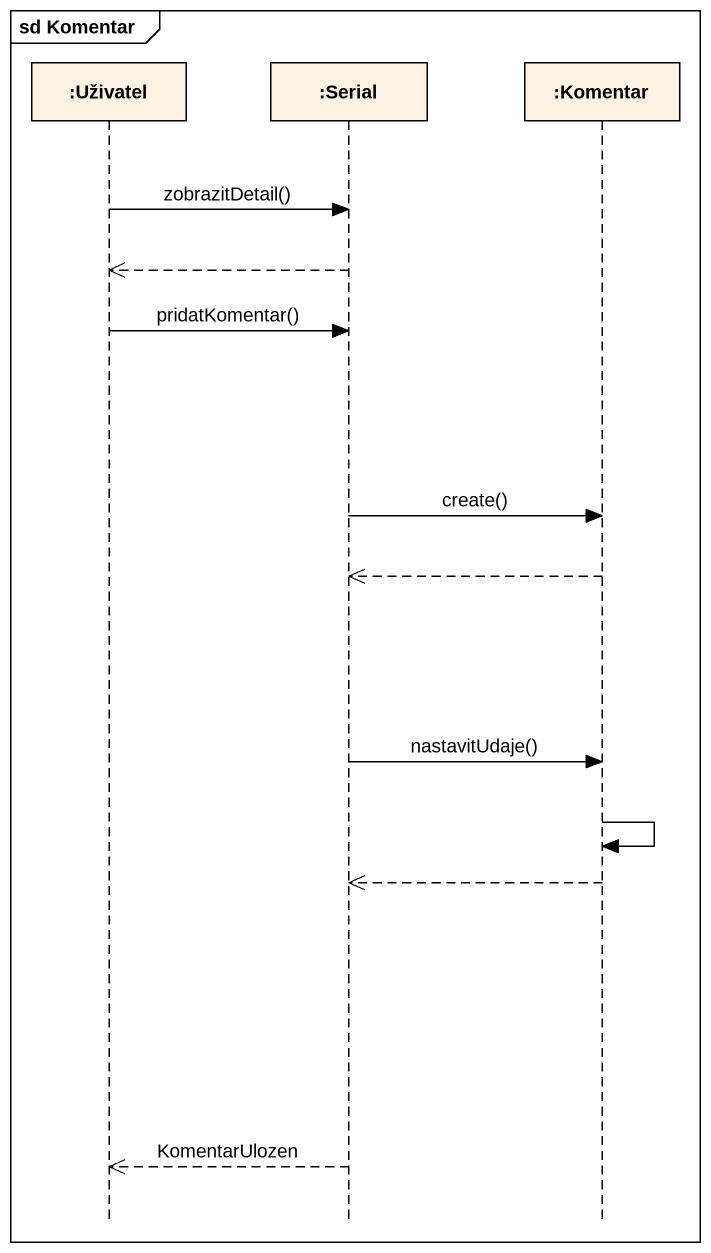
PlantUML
@startuml
mainframe sd Komentar
hide footbox
participant ":Uživatel" as Uživatel
participant ":Serial" as Serial
participant ":Komentar" as Komentar

Uživatel -> Serial : zobrazitDetail()
Serial -->> Uživatel
Uživatel -> Serial : pridatKomentar()
Serial -> Komentar : create()
Komentar -->> Serial
Serial -> Komentar : nastavitUdaje()
Komentar -> Komentar
Komentar -->> Serial
Serial -->> Uživatel : KomentarUlozen
@enduml
